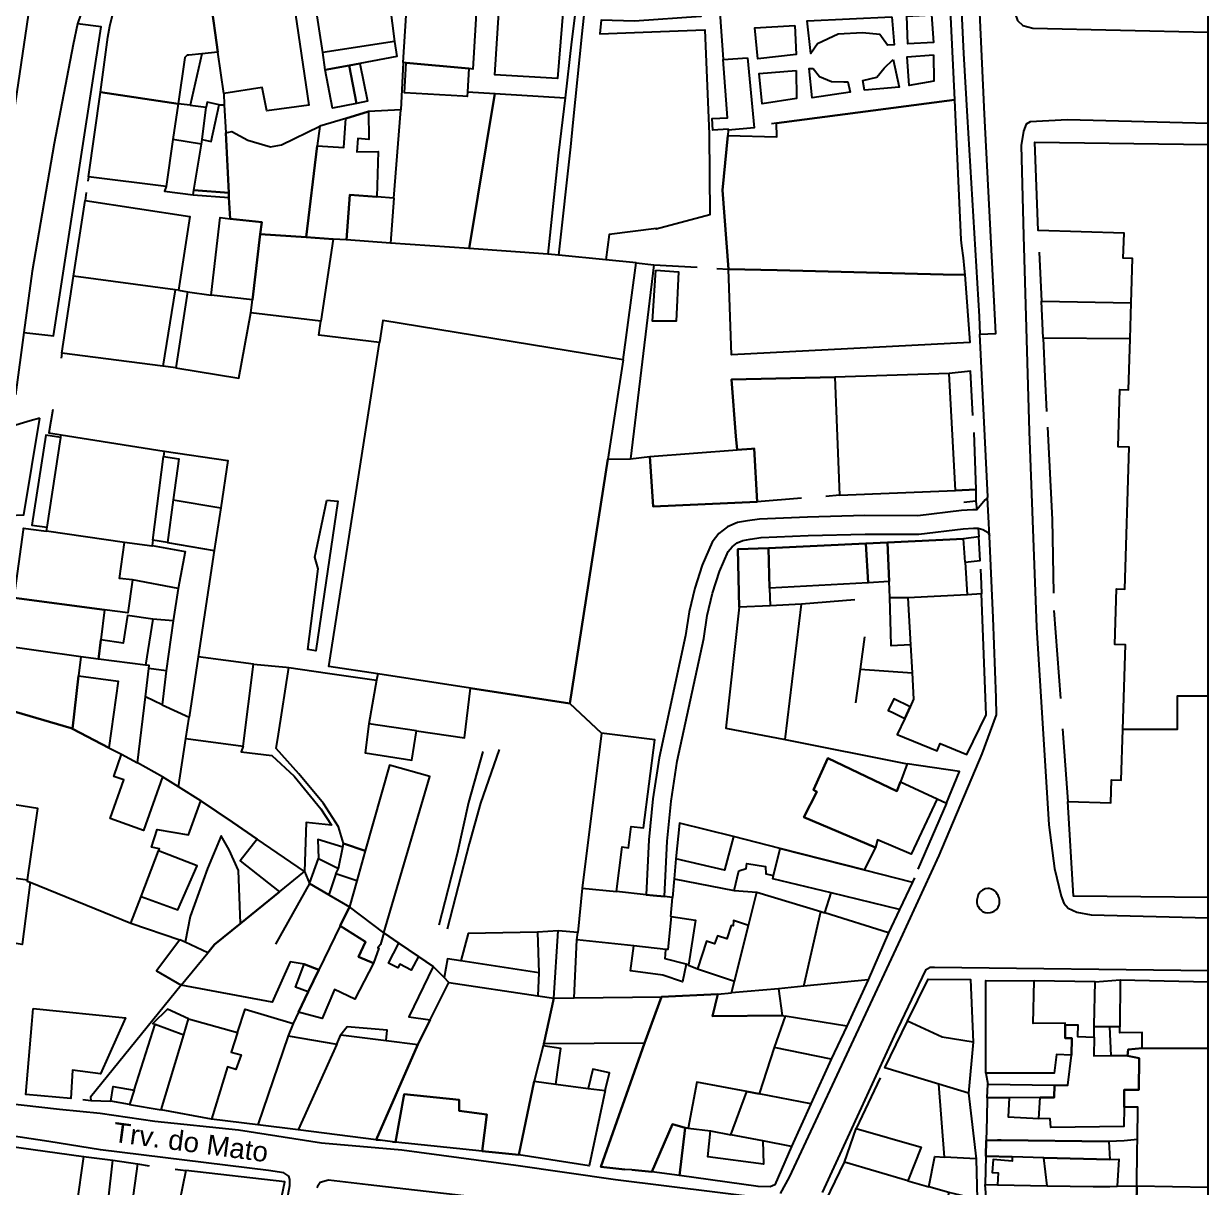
# Model space of a CAD drawing. Header units: millimetres. Extents: x 1778 to 2471, y 1406 to 1876.
# Drawn here: x 2320.9 to 2469.8, y 1526 to 1672.4 of the extents above; entities that cross this region are included whole.
import ezdxf
from ezdxf.enums import TextEntityAlignment as Align

# ---------------------------------------------------------------- set-up
doc = ezdxf.new("R2010")
doc.units = ezdxf.units.MM
doc.linetypes.add('SOLID_LINE', pattern=[0])
doc.layers.add('ARQ_LEGENDA', color=5, linetype='Continuous', lineweight=0)
doc.layers.add('LOC_CORTE', color=6, linetype='Continuous')
doc.layers.add('LOC_VISTA', color=8, linetype='Continuous')
doc.styles.add('Arial', font='arial.ttf', dxfattribs={"height": 0.2})

msp = doc.modelspace()

# ---------------------------------------------------------------- linework, layer by layer
at = {"layer": 'LOC_CORTE'}
for p, q in [((2367.527, 1670.122), (2358.507, 1668.752)), ((2343.277, 1668.582), (2341.827, 1662.112)), ((2340.317, 1662.302), (2339.657, 1657.782)), ((2341.827, 1662.112), (2340.317, 1662.302)), ((2341.827, 1662.112), (2343.837, 1661.852)), ((2343.317, 1657.802), (2343.837, 1661.852)), ((2343.247, 1657.222), (2339.657, 1657.782)), ((2343.247, 1657.222), (2343.317, 1657.802)), ((2367.427, 1650.422), (2365.277, 1650.582)), ((2359.817, 1645.282), (2358.267, 1634.932)), ((2339.937, 1638.882), (2327.167, 1640.622)), ((2339.937, 1638.882), (2338.377, 1629.302)), ((2340.337, 1638.832), (2339.937, 1638.882)), ((2459.997, 1632.732), (2460.137, 1637.262)), ((2337.137, 1607.402), (2338.457, 1617.942)), ((2333.567, 1607.132), (2323.767, 1608.542)), ((2337.137, 1607.402), (2337.047, 1606.742)), ((2439.247, 1604.632), (2439.047, 1607.592)), ((2340.327, 1601.342), (2334.587, 1602.402)), ((2340.327, 1601.342), (2339.667, 1597.262)), ((2432.057, 1600.152), (2432.387, 1594.242)), ((2331.037, 1598.652), (2330.597, 1594.872)), ((2414.727, 1599.162), (2410.857, 1598.962)), ((2337.107, 1597.452), (2336.217, 1591.702)), ((2339.667, 1597.262), (2337.107, 1597.452)), ((2339.667, 1597.262), (2338.817, 1590.972)), ((2328.077, 1592.742), (2315.927, 1594.462)), ((2336.197, 1587.702), (2336.617, 1591.272)), ((2338.817, 1590.972), (2336.617, 1591.272)), ((2338.817, 1590.972), (2338.317, 1586.712)), ((2335.187, 1579.382), (2336.197, 1587.702)), ((2338.317, 1586.712), (2336.197, 1587.702)), ((2338.317, 1586.712), (2341.677, 1585.152)), ((2341.267, 1582.442), (2341.677, 1585.152)), ((2370.277, 1583.432), (2364.287, 1584.322)), ((2340.347, 1576.392), (2341.267, 1582.442)), ((2333.167, 1580.492), (2335.187, 1579.382)), ((2338.347, 1577.642), (2335.187, 1579.382)), ((2340.347, 1576.392), (2338.347, 1577.642)), ((2363.827, 1568.342), (2362.757, 1564.552)), ((2360.147, 1565.432), (2360.487, 1566.122)), ((2360.147, 1565.432), (2359.257, 1562.812)), ((2362.757, 1564.552), (2360.147, 1565.432)), ((2362.757, 1564.552), (2361.837, 1561.302)), ((2359.257, 1562.812), (2361.837, 1561.302)), ((2391.117, 1563.652), (2390.547, 1558.082)), ((2391.117, 1563.652), (2395.427, 1563.202)), ((2421.637, 1560.542), (2422.417, 1563.042)), ((2431.027, 1560.972), (2422.417, 1563.042)), ((2366.157, 1558.012), (2361.837, 1561.302)), ((2418.967, 1551.312), (2421.117, 1560.702)), ((2421.117, 1560.702), (2421.637, 1560.542)), ((2429.637, 1558.002), (2421.637, 1560.542)), ((2431.027, 1560.972), (2429.637, 1558.002)), ((2388.107, 1558.252), (2385.477, 1558.092)), ((2385.477, 1558.092), (2385.657, 1552.982)), ((2387.557, 1549.812), (2388.107, 1558.252)), ((2390.547, 1558.082), (2388.107, 1558.252)), ((2390.447, 1557.142), (2390.547, 1558.082)), ((2397.617, 1556.372), (2390.447, 1557.142)), ((2429.637, 1558.002), (2427.057, 1552.112)), ((2401.617, 1555.942), (2397.617, 1556.372)), ((2385.657, 1552.982), (2375.857, 1554.502)), ((2374.347, 1551.782), (2373.747, 1552.392)), ((2385.657, 1552.982), (2385.537, 1550.112)), ((2427.057, 1552.112), (2418.967, 1551.312)), ((2427.057, 1552.112), (2424.407, 1546.292)), ((2374.347, 1551.782), (2385.537, 1550.112)), ((2415.807, 1550.992), (2409.887, 1550.472)), ((2418.967, 1551.312), (2415.807, 1550.992)), ((2415.807, 1550.992), (2416.247, 1547.612)), ((2458.777, 1552.082), (2458.727, 1546.192)), ((2385.537, 1550.112), (2387.557, 1549.812)), ((2334.757, 1538.252), (2337.417, 1546.542)), ((2337.417, 1546.542), (2341.017, 1545.172)), ((2416.617, 1547.552), (2415.237, 1543.602)), ((2416.247, 1547.612), (2416.617, 1547.552)), ((2424.407, 1546.292), (2416.617, 1547.552)), ((2424.407, 1546.292), (2422.437, 1542.132)), ((2458.727, 1546.192), (2457.447, 1546.182)), ((2354.147, 1545.082), (2350.327, 1533.852)), ((2354.147, 1545.082), (2360.247, 1544.012)), ((2360.247, 1544.012), (2355.407, 1533.222)), ((2415.237, 1543.602), (2413.357, 1537.752)), ((2422.437, 1542.132), (2415.237, 1543.602)), ((2440.257, 1544.282), (2439.687, 1537.862)), ((2422.437, 1542.132), (2419.847, 1536.522)), ((2436.667, 1529.812), (2435.947, 1538.982)), ((2439.687, 1537.862), (2435.947, 1538.982)), ((2334.757, 1538.252), (2334.177, 1536.432)), ((2419.847, 1536.522), (2413.357, 1537.752)), ((2439.687, 1537.862), (2440.647, 1529.582)), ((2448.687, 1537.302), (2444.817, 1537.272)), ((2419.847, 1536.522), (2417.447, 1531.152)), ((2350.327, 1533.852), (2344.487, 1534.582)), ((2355.407, 1533.222), (2350.327, 1533.852)), ((2407.237, 1533.112), (2409.817, 1532.612)), ((2413.807, 1531.842), (2409.817, 1532.612)), ((2417.447, 1531.152), (2413.807, 1531.842)), ((2440.647, 1529.582), (2436.667, 1529.812)), ((2432.077, 1526.842), (2424.077, 1529.182)), ((2432.077, 1526.842), (2434.707, 1526.082)), ((2437.227, 1525.342), (2434.707, 1526.082)), ((2460.837, 1526.212), (2469.839, 1526.024))]:
    msp.add_line(p, q, dxfattribs=at)
for points in [[(2381.127, 1681.662), (2389.257, 1680.882), (2387.997, 1665.482), (2380.127, 1665.942), (2381.127, 1681.662)], [(2358.507, 1668.752), (2357.497, 1675.252), (2359.037, 1675.412), (2358.587, 1677.852), (2366.397, 1679.072), (2367.527, 1670.122)], [(2376.857, 1666.712), (2368.997, 1667.462), (2368.587, 1667.502), (2369.367, 1679.332), (2378.077, 1678.632), (2377.367, 1666.662), (2376.857, 1666.712)], [(2340.317, 1662.302), (2330.527, 1663.752), (2331.477, 1670.672), (2331.737, 1672.062), (2332.277, 1674.272), (2333.367, 1675.872), (2334.267, 1676.492), (2335.577, 1676.922), (2337.437, 1677.422), (2343.987, 1678.502), (2344.397, 1675.162), (2345.297, 1668.802), (2343.277, 1668.582)], [(2345.297, 1668.802), (2344.397, 1675.162), (2348.827, 1675.882), (2348.747, 1676.642), (2354.467, 1677.512), (2356.737, 1662.132), (2351.457, 1661.392), (2350.857, 1664.322), (2346.037, 1663.602), (2345.297, 1668.802)], [(2367.527, 1670.122), (2367.807, 1668.242), (2363.137, 1667.362), (2361.817, 1667.122), (2358.807, 1666.562), (2358.507, 1668.752)], [(2343.277, 1668.582), (2341.647, 1668.402), (2341.437, 1668.402), (2341.167, 1668.122), (2340.317, 1662.302)], [(2362.747, 1662.322), (2359.707, 1661.732), (2358.807, 1666.562), (2361.817, 1667.122), (2362.747, 1662.322)], [(2376.857, 1666.712), (2376.697, 1663.792), (2376.667, 1663.212), (2376.117, 1663.242), (2368.787, 1663.652), (2368.997, 1667.462), (2376.857, 1666.712)], [(2411.887, 1668.092), (2412.717, 1659.262), (2409.467, 1658.962), (2409.457, 1659.102), (2407.527, 1658.972), (2407.467, 1660.462), (2409.367, 1660.532), (2408.857, 1667.862), (2411.887, 1668.092)], [(2338.797, 1651.872), (2329.047, 1653.112), (2330.527, 1663.752), (2340.317, 1662.302), (2339.657, 1657.782), (2338.797, 1651.872)], [(2343.317, 1657.802), (2344.467, 1657.552), (2345.467, 1662.162), (2343.967, 1662.482), (2343.837, 1661.852)], [(2367.427, 1650.422), (2368.317, 1661.542), (2364.237, 1661.312), (2364.267, 1657.782), (2362.887, 1657.912), (2362.757, 1656.252), (2365.457, 1656.272), (2365.277, 1650.582)], [(2339.657, 1657.782), (2338.797, 1651.872), (2338.597, 1651.322), (2342.187, 1650.862), (2342.287, 1651.442), (2343.247, 1657.222)], [(2460.137, 1637.262), (2460.307, 1642.832), (2459.147, 1642.862), (2459.247, 1646.032), (2448.447, 1646.372), (2448.047, 1657.452), (2469.839, 1657.184)], [(2367.427, 1650.422), (2367.007, 1644.782), (2361.477, 1645.162), (2361.907, 1650.832), (2365.277, 1650.582)], [(2327.167, 1640.622), (2328.597, 1650.122), (2341.787, 1648.102), (2340.337, 1638.832)], [(2349.657, 1637.652), (2344.467, 1638.242), (2345.587, 1647.982), (2346.837, 1647.842), (2350.827, 1647.422), (2350.627, 1645.902), (2349.657, 1637.652)], [(2358.267, 1634.932), (2349.457, 1636.012), (2349.657, 1637.652), (2350.627, 1645.902), (2356.387, 1645.512), (2359.817, 1645.282)], [(2396.267, 1630.072), (2397.897, 1642.282), (2394.077, 1642.662), (2388.177, 1643.262), (2386.807, 1643.392), (2376.897, 1644.092), (2367.007, 1644.782), (2361.477, 1645.162), (2359.817, 1645.282)], [(2439.217, 1640.782), (2439.837, 1632.262), (2409.867, 1630.732), (2409.507, 1641.502), (2415.627, 1641.352), (2436.517, 1640.822), (2439.217, 1640.782)], [(2338.377, 1629.302), (2325.697, 1630.912), (2327.167, 1640.622)], [(2400.387, 1641.362), (2403.227, 1641.172), (2402.927, 1634.962), (2399.957, 1634.932), (2400.387, 1641.362)], [(2340.337, 1638.832), (2341.487, 1638.652), (2340.027, 1629.062), (2338.377, 1629.302)], [(2459.997, 1632.732), (2449.067, 1632.822), (2448.857, 1637.472), (2460.137, 1637.262)], [(2365.617, 1632.262), (2357.997, 1633.182), (2358.267, 1634.932)], [(2396.267, 1630.072), (2366.047, 1635.032), (2365.617, 1632.262)], [(2459.097, 1583.602), (2459.427, 1594.242), (2458.067, 1594.282), (2458.277, 1601.282), (2459.337, 1601.252), (2459.887, 1619.102), (2458.497, 1619.152), (2458.727, 1626.362), (2459.787, 1626.332), (2459.997, 1632.732)], [(2396.267, 1630.072), (2394.327, 1617.592), (2389.547, 1586.852), (2377.047, 1588.792), (2365.397, 1590.592), (2359.257, 1591.532), (2365.617, 1632.262)], [(2422.877, 1627.922), (2423.467, 1613.082), (2438.057, 1613.652), (2437.257, 1628.372), (2422.877, 1627.922)], [(2323.767, 1608.542), (2323.837, 1609.032), (2325.557, 1620.332), (2325.607, 1620.642), (2338.537, 1618.602), (2338.457, 1617.942)], [(2338.457, 1617.942), (2340.407, 1617.642), (2339.697, 1612.472), (2338.967, 1607.132), (2337.137, 1607.402)], [(2399.597, 1617.942), (2410.617, 1618.782), (2412.417, 1618.912), (2412.717, 1618.942), (2413.107, 1612.242), (2400.057, 1611.662), (2399.597, 1617.942)], [(2331.037, 1598.652), (2319.677, 1600.152), (2320.857, 1608.722), (2320.857, 1608.902), (2321.767, 1608.782), (2323.767, 1608.542)], [(2439.247, 1604.632), (2439.507, 1600.552), (2432.057, 1600.152), (2429.777, 1600.202), (2429.707, 1602.222), (2429.517, 1607.112), (2439.047, 1607.592)], [(2439.247, 1604.632), (2441.137, 1604.862), (2440.977, 1607.822), (2439.047, 1607.592)], [(2334.587, 1602.402), (2332.927, 1602.602), (2333.567, 1607.132)], [(2337.047, 1606.742), (2337.037, 1606.642), (2333.567, 1607.132)], [(2337.047, 1606.742), (2341.177, 1605.972), (2340.327, 1601.342)], [(2410.857, 1598.962), (2410.667, 1606.282), (2414.537, 1606.382), (2414.667, 1601.382), (2414.727, 1599.162)], [(2429.707, 1602.222), (2427.077, 1602.052), (2426.757, 1606.972), (2429.517, 1607.112), (2429.707, 1602.222)], [(2334.587, 1602.402), (2333.997, 1598.262), (2331.037, 1598.652)], [(2315.927, 1594.462), (2316.567, 1600.612), (2319.677, 1600.152), (2331.037, 1598.652), (2330.597, 1594.872), (2330.307, 1592.432), (2328.077, 1592.742)], [(2432.387, 1594.242), (2429.967, 1594.132), (2429.917, 1595.782), (2429.777, 1600.202), (2432.057, 1600.152)], [(2432.387, 1594.242), (2432.587, 1590.732), (2432.777, 1587.392), (2432.337, 1586.432), (2431.667, 1584.982), (2430.737, 1582.952), (2435.727, 1580.922), (2436.137, 1581.822), (2439.457, 1580.462), (2441.907, 1585.452), (2441.317, 1600.652), (2439.507, 1600.552), (2432.057, 1600.152)], [(2410.857, 1598.962), (2409.177, 1583.752), (2416.647, 1582.352), (2418.667, 1599.362), (2414.727, 1599.162)], [(2337.107, 1597.452), (2333.947, 1597.942), (2333.397, 1594.432), (2330.597, 1594.872)], [(2336.217, 1591.702), (2330.307, 1592.432), (2330.597, 1594.872)], [(2328.077, 1592.742), (2327.797, 1590.362), (2327.017, 1583.682), (2326.857, 1583.762), (2318.967, 1586.052)], [(2341.267, 1582.442), (2348.487, 1581.512), (2349.797, 1591.832), (2342.827, 1592.742), (2341.677, 1585.152)], [(2336.617, 1591.272), (2336.667, 1591.642), (2336.217, 1591.702)], [(2370.277, 1583.432), (2376.317, 1582.542), (2377.047, 1588.792), (2365.397, 1590.592), (2365.247, 1589.792), (2364.287, 1584.322)], [(2469.839, 1587.772), (2465.937, 1587.772), (2465.937, 1583.602), (2459.097, 1583.602)], [(2321.357, 1564.672), (2322.647, 1573.652), (2317.927, 1574.432), (2317.467, 1574.512), (2318.967, 1586.052), (2326.857, 1583.762), (2327.017, 1583.682), (2331.607, 1581.302), (2333.167, 1580.492)], [(2364.287, 1584.322), (2363.827, 1580.642), (2369.707, 1579.732), (2370.277, 1583.432)], [(2469.839, 1562.471), (2452.897, 1562.612), (2452.187, 1574.522), (2457.577, 1574.352), (2457.667, 1577.272), (2458.897, 1577.232), (2459.097, 1583.602)], [(2395.427, 1563.202), (2396.147, 1568.822), (2396.927, 1568.722), (2397.267, 1571.402), (2398.827, 1571.212), (2400.227, 1582.312), (2393.527, 1583.152), (2391.117, 1563.652)], [(2338.347, 1577.642), (2335.967, 1570.902), (2331.747, 1572.392), (2333.467, 1577.252), (2332.217, 1577.692), (2333.167, 1580.492)], [(2366.157, 1558.012), (2371.937, 1577.682), (2366.887, 1579.122), (2363.827, 1568.342)], [(2435.757, 1574.882), (2432.497, 1567.932), (2428.257, 1569.732), (2427.987, 1568.762), (2418.997, 1572.562), (2420.617, 1575.762), (2420.187, 1576.002), (2421.987, 1579.992), (2430.657, 1575.842), (2431.147, 1577.032), (2435.757, 1574.882)], [(2431.147, 1577.032), (2435.757, 1574.882), (2436.907, 1574.332), (2438.547, 1578.302), (2431.977, 1579.282), (2431.147, 1577.032)], [(2321.717, 1564.372), (2334.357, 1559.232), (2335.657, 1562.602), (2337.857, 1568.352), (2337.947, 1568.582), (2336.977, 1568.782), (2337.657, 1571.002), (2341.597, 1570.342), (2343.157, 1574.632), (2340.347, 1576.392)], [(2410.137, 1570.152), (2403.357, 1571.822), (2402.907, 1567.332)], [(2402.907, 1567.332), (2402.687, 1564.832), (2410.207, 1563.352), (2410.817, 1565.802), (2411.747, 1566.102), (2411.797, 1566.742), (2414.177, 1566.352), (2414.187, 1565.422), (2415.177, 1565.222), (2416.007, 1568.642), (2410.137, 1570.152)], [(2410.137, 1570.152), (2408.997, 1565.922), (2402.907, 1567.332)], [(2353.037, 1563.182), (2356.207, 1565.752), (2350.257, 1569.792), (2348.107, 1567.072), (2353.037, 1563.182)], [(2360.487, 1566.122), (2360.997, 1568.802), (2361.087, 1569.242), (2363.827, 1568.342)], [(2422.417, 1563.042), (2415.077, 1564.792), (2415.177, 1565.222), (2416.007, 1568.642), (2426.547, 1565.942), (2432.627, 1564.382), (2431.027, 1560.972)], [(2359.257, 1562.812), (2356.837, 1564.232), (2357.937, 1567.382), (2360.487, 1566.122)], [(2321.717, 1564.372), (2320.697, 1556.572), (2318.897, 1556.842), (2319.217, 1559.402), (2318.287, 1559.512), (2319.257, 1564.982), (2321.357, 1564.672)], [(2321.357, 1564.672), (2321.337, 1564.522), (2321.717, 1564.372)], [(2402.317, 1560.062), (2402.267, 1560.072), (2402.477, 1562.462), (2401.447, 1562.572), (2400.047, 1562.722), (2399.137, 1562.812), (2395.427, 1563.202)], [(2409.887, 1550.472), (2410.257, 1551.942), (2412.027, 1558.932), (2413.087, 1563.122), (2421.117, 1560.702)], [(2366.157, 1558.012), (2365.737, 1556.562), (2365.427, 1556.132), (2365.527, 1556.072), (2364.857, 1554.202), (2362.987, 1555.022), (2363.867, 1556.892), (2360.667, 1558.892), (2361.837, 1561.302)], [(2402.317, 1560.062), (2401.877, 1555.912), (2401.617, 1555.942)], [(2402.317, 1560.062), (2405.377, 1559.602), (2404.487, 1553.942), (2404.177, 1554.062)], [(2410.257, 1551.942), (2412.027, 1558.932), (2410.147, 1559.552), (2410.077, 1558.882), (2409.857, 1558.922), (2409.307, 1557.252), (2408.117, 1557.652), (2407.767, 1556.632), (2406.747, 1556.972), (2405.597, 1553.502), (2410.257, 1551.942)], [(2385.477, 1558.092), (2376.787, 1557.952), (2375.857, 1554.502)], [(2340.707, 1551.432), (2344.027, 1555.502), (2341.187, 1556.832), (2340.537, 1557.132), (2340.517, 1557.142), (2337.577, 1553.252), (2340.707, 1551.432)], [(2370.517, 1555.052), (2369.627, 1553.342), (2368.197, 1554.092), (2367.937, 1553.602), (2366.757, 1554.222), (2367.367, 1555.402), (2368.057, 1556.722), (2370.517, 1555.052)], [(2387.557, 1549.812), (2390.087, 1549.842), (2390.447, 1557.142)], [(2404.177, 1554.062), (2403.707, 1551.852), (2401.257, 1552.712), (2397.207, 1553.252), (2397.617, 1556.372)], [(2404.177, 1554.062), (2401.547, 1554.732), (2401.617, 1555.942)], [(2356.667, 1550.582), (2355.077, 1551.172), (2356.157, 1554.072), (2358.017, 1553.382), (2356.667, 1550.582)], [(2373.747, 1552.392), (2372.387, 1553.782), (2369.327, 1547.472), (2371.997, 1547.062), (2374.347, 1551.782)], [(2375.857, 1554.502), (2374.177, 1554.762), (2373.747, 1552.392)], [(2432.027, 1546.912), (2434.607, 1552.182), (2439.927, 1552.152), (2440.257, 1544.282)], [(2457.447, 1546.182), (2455.497, 1546.202), (2455.497, 1546.392), (2455.607, 1551.852), (2458.757, 1552.092), (2458.777, 1552.092), (2458.777, 1552.082)], [(2451.847, 1546.462), (2451.857, 1544.782), (2452.687, 1544.792), (2452.637, 1542.652), (2450.767, 1542.702), (2450.437, 1540.352), (2441.877, 1540.362), (2441.857, 1552.032), (2447.937, 1552.002)], [(2451.847, 1546.462), (2451.847, 1546.652), (2447.837, 1546.622), (2447.937, 1552.002)], [(2451.847, 1546.462), (2453.437, 1546.432), (2453.377, 1545.002), (2455.507, 1544.912), (2455.497, 1546.052), (2455.497, 1546.202), (2455.497, 1546.392), (2455.607, 1551.852), (2447.937, 1552.002)], [(2469.839, 1551.834), (2458.777, 1552.082)], [(2398.927, 1544.162), (2386.287, 1544.062), (2387.557, 1549.812), (2390.087, 1549.842), (2401.097, 1549.982), (2398.927, 1544.162)], [(2416.247, 1547.612), (2407.477, 1547.552), (2408.147, 1550.302), (2409.887, 1550.472)], [(2322.067, 1548.502), (2333.677, 1547.342), (2330.557, 1540.282), (2327.027, 1540.732), (2326.827, 1537.172), (2321.167, 1537.682), (2321.907, 1546.472), (2322.067, 1548.502)], [(2341.017, 1545.172), (2341.627, 1547.202), (2338.987, 1548.422), (2337.137, 1546.612), (2337.417, 1546.542)], [(2347.777, 1545.482), (2348.737, 1548.422), (2354.757, 1546.602), (2354.147, 1545.082)], [(2344.487, 1534.582), (2338.187, 1535.772), (2341.017, 1545.172), (2341.627, 1547.202), (2347.777, 1545.482)], [(2435.947, 1538.982), (2429.167, 1541.022), (2432.027, 1546.912)], [(2440.257, 1544.282), (2436.387, 1544.882), (2432.027, 1546.912)], [(2461.537, 1543.522), (2459.747, 1543.362), (2459.677, 1542.542), (2457.607, 1542.592), (2457.447, 1546.182)], [(2461.537, 1543.522), (2461.527, 1545.482), (2458.727, 1545.462), (2458.727, 1546.192)], [(2334.177, 1536.432), (2338.187, 1535.772), (2341.017, 1545.172)], [(2347.777, 1545.482), (2346.977, 1543.022), (2348.227, 1542.692), (2347.547, 1540.822), (2346.507, 1541.152), (2344.487, 1534.582)], [(2360.247, 1544.012), (2360.777, 1545.202), (2366.467, 1544.472), (2370.457, 1543.962), (2365.197, 1532.002), (2355.407, 1533.222)], [(2385.077, 1539.362), (2387.777, 1539.002), (2388.437, 1543.462), (2386.217, 1543.792), (2385.077, 1539.362)], [(2460.837, 1526.212), (2460.897, 1530.772), (2460.917, 1532.032), (2460.967, 1536.092), (2459.247, 1536.112), (2459.277, 1538.282), (2461.097, 1538.262), (2461.147, 1542.242), (2459.677, 1542.542), (2459.747, 1543.362), (2461.537, 1543.522), (2469.839, 1543.498)], [(2461.537, 1543.522), (2469.839, 1543.498)], [(2391.877, 1538.462), (2393.997, 1538.182), (2394.537, 1540.392), (2392.467, 1540.892), (2391.877, 1538.462)], [(2334.177, 1536.432), (2331.827, 1536.832), (2332.137, 1538.692), (2334.757, 1538.252)], [(2393.997, 1538.182), (2391.997, 1528.702), (2383.147, 1530.082), (2385.077, 1539.362), (2387.777, 1539.002), (2391.877, 1538.462), (2393.997, 1538.182)], [(2409.817, 1532.612), (2411.827, 1538.052), (2405.527, 1539.242), (2404.427, 1533.452), (2407.237, 1533.112), (2409.817, 1532.612)], [(2444.817, 1537.272), (2442.037, 1537.252), (2442.097, 1538.982), (2450.517, 1538.842), (2450.467, 1537.322), (2448.687, 1537.302)], [(2378.537, 1530.562), (2367.657, 1531.702), (2368.717, 1537.712), (2375.637, 1537.012), (2375.647, 1535.622), (2379.107, 1535.172), (2378.537, 1530.562)], [(2409.817, 1532.612), (2411.827, 1538.052), (2413.357, 1537.752)], [(2444.817, 1537.272), (2444.687, 1534.882), (2448.547, 1534.682), (2448.687, 1537.302)], [(2403.337, 1527.492), (2399.877, 1527.942), (2402.457, 1533.972), (2404.057, 1533.502), (2403.337, 1527.492)], [(2417.447, 1531.152), (2415.327, 1526.322), (2414.727, 1526.062), (2413.247, 1526.122), (2403.337, 1527.492), (2404.057, 1533.502), (2404.427, 1533.452), (2407.237, 1533.112)], [(2413.807, 1531.842), (2413.897, 1528.942), (2406.917, 1529.862), (2407.237, 1533.112)], [(2424.077, 1529.182), (2425.567, 1533.402), (2433.727, 1531.052), (2432.077, 1526.842)], [(2310.577, 1532.382), (2328.417, 1529.892), (2327.537, 1523.692), (2327.037, 1520.142), (2323.857, 1520.532), (2323.407, 1517.772), (2322.237, 1517.902), (2320.047, 1501.722), (2317.847, 1485.402), (2303.817, 1487.372), (2310.577, 1532.382)], [(2458.397, 1526.162), (2460.837, 1526.212), (2460.897, 1530.772), (2460.917, 1532.032), (2459.277, 1531.872), (2457.347, 1531.782), (2457.447, 1529.512), (2458.607, 1529.562), (2458.397, 1526.162)], [(2434.707, 1526.082), (2435.467, 1529.892), (2436.667, 1529.812)], [(2443.327, 1526.322), (2449.567, 1526.212), (2449.177, 1529.732), (2445.197, 1529.842), (2445.157, 1529.282), (2442.767, 1529.502), (2442.657, 1527.892), (2443.437, 1527.832), (2443.327, 1526.322)], [(2332.077, 1529.432), (2335.197, 1528.972), (2334.477, 1523.792), (2331.497, 1524.182), (2332.077, 1529.432)], [(2437.227, 1525.342), (2436.387, 1521.982), (2431.027, 1523.502), (2430.557, 1521.912), (2421.767, 1524.332), (2424.077, 1529.182)], [(2440.647, 1529.582), (2440.757, 1524.542), (2437.227, 1525.342)], [(2341.917, 1509.652), (2349.787, 1507.812), (2353.717, 1526.692), (2341.277, 1528.122), (2340.077, 1522.172), (2339.457, 1522.442), (2338.467, 1516.572), (2338.877, 1516.502), (2338.757, 1515.852), (2337.757, 1510.622), (2341.917, 1509.652)], [(2461.227, 1511.082), (2460.637, 1511.092), (2460.747, 1519.572), (2460.837, 1526.212)]]:
    msp.add_lwpolyline(points, dxfattribs=at)
at = {"layer": 'LOC_VISTA'}
for p, q in [((2436.967, 1683.432), (2437.907, 1662.772)), ((2368.587, 1667.502), (2368.317, 1661.542)), ((2329.047, 1653.112), (2328.967, 1652.542)), ((2328.757, 1651.152), (2328.597, 1650.122)), ((2342.187, 1650.862), (2346.697, 1650.522)), ((2342.287, 1651.442), (2346.667, 1651.072)), ((2346.667, 1651.072), (2346.697, 1650.522)), ((2346.697, 1650.522), (2346.837, 1647.842)), ((2448.577, 1643.622), (2448.857, 1637.472)), ((2397.897, 1642.282), (2400.107, 1642.052)), ((2400.107, 1642.052), (2405.557, 1641.732)), ((2408.047, 1641.592), (2409.507, 1641.502)), ((2439.137, 1641.582), (2439.217, 1640.782)), ((2341.487, 1638.652), (2344.467, 1638.242)), ((2325.697, 1630.912), (2325.607, 1630.302)), ((2440.347, 1620.942), (2440.587, 1613.762)), ((2440.587, 1613.762), (2438.057, 1613.652)), ((2339.697, 1612.472), (2345.667, 1611.482)), ((2418.707, 1612.672), (2413.107, 1612.242)), ((2423.467, 1613.082), (2421.747, 1612.912)), ((2345.667, 1611.482), (2344.847, 1606.102)), ((2440.897, 1608.912), (2440.977, 1607.822)), ((2338.967, 1607.132), (2344.847, 1606.102)), ((2344.847, 1606.102), (2342.827, 1592.742)), ((2426.757, 1606.972), (2414.537, 1606.382)), ((2425.377, 1599.902), (2418.667, 1599.362)), ((2450.427, 1598.562), (2451.237, 1587.492)), ((2426.607, 1595.242), (2426.057, 1591.182)), ((2426.057, 1591.182), (2425.467, 1586.952)), ((2426.057, 1591.182), (2432.587, 1590.732)), ((2389.547, 1586.852), (2393.527, 1583.152)), ((2451.517, 1583.682), (2452.187, 1574.522)), ((2416.647, 1582.352), (2431.977, 1579.282)), ((2436.907, 1574.332), (2433.327, 1566.012)), ((2432.877, 1564.952), (2432.627, 1564.382)), ((2410.207, 1563.352), (2413.087, 1563.122)), ((2334.357, 1559.232), (2340.517, 1557.142)), ((2360.667, 1558.892), (2358.017, 1553.382)), ((2366.157, 1558.012), (2368.057, 1556.722)), ((2370.517, 1555.052), (2372.387, 1553.782)), ((2404.487, 1553.942), (2405.597, 1553.502)), ((2408.147, 1550.302), (2401.097, 1549.982)), ((2371.997, 1547.062), (2370.457, 1543.962)), ((2441.877, 1540.362), (2442.097, 1538.982)), ((2428.577, 1539.772), (2425.567, 1533.402)), ((2328.327, 1537.042), (2329.337, 1536.952)), ((2329.337, 1536.952), (2331.827, 1536.832)), ((2365.197, 1532.002), (2365.707, 1531.942)), ((2367.257, 1531.752), (2367.657, 1531.702)), ((2441.917, 1531.902), (2441.867, 1529.922)), ((2328.417, 1529.892), (2332.077, 1529.432)), ((2378.537, 1530.562), (2383.147, 1530.082)), ((2441.867, 1529.922), (2441.777, 1526.352)), ((2441.867, 1529.922), (2445.197, 1529.842)), ((2335.197, 1528.972), (2336.647, 1528.712)), ((2339.937, 1528.292), (2341.277, 1528.122)), ((2449.177, 1529.732), (2457.447, 1529.512)), ((2397.367, 1528.192), (2399.877, 1527.942)), ((2441.777, 1526.352), (2443.327, 1526.322))]:
    msp.add_line(p, q, dxfattribs=at)
msp.add_lwpolyline([(2109.839, 1405.536), (2469.839, 1405.536), (2469.839, 1875.536), (2109.839, 1875.536)], close=True, dxfattribs=at)
for points in [[(2440.497, 1685.072), (2438.267, 1684.982), (2438.307, 1684.452), (2439.067, 1668.632), (2439.527, 1660.692), (2441.007, 1635.522), (2441.117, 1633.312), (2443.107, 1633.402), (2441.677, 1660.992), (2440.657, 1683.792), (2440.497, 1685.072)], [(2448.207, 1686.052), (2446.087, 1685.402), (2445.147, 1684.222), (2444.837, 1682.632), (2445.537, 1673.612), (2445.867, 1672.762), (2446.507, 1672.132), (2447.787, 1671.822), (2469.839, 1671.305)], [(2416.037, 1525.252), (2417.187, 1527.272), (2426.797, 1547.842), (2431.157, 1557.272), (2435.997, 1567.762), (2441.417, 1580.542), (2443.187, 1585.442), (2443.177, 1587.562), (2442.777, 1597.642), (2442.327, 1607.902), (2442.197, 1610.342), (2442.067, 1612.722), (2442.097, 1612.872), (2441.117, 1633.312), (2443.107, 1633.402), (2441.677, 1660.992), (2440.657, 1683.792)], [(2391.007, 1680.092), (2389.777, 1670.072), (2388.957, 1663.022), (2388.147, 1656.112), (2386.807, 1643.392)], [(2394.077, 1642.662), (2388.177, 1643.262), (2389.667, 1656.882), (2389.977, 1659.922), (2391.127, 1671.082), (2391.657, 1676.232), (2397.527, 1676.342), (2398.087, 1675.592), (2401.407, 1675.822), (2402.287, 1677.002), (2405.777, 1677.222), (2406.027, 1673.262), (2397.677, 1672.702), (2393.497, 1672.812), (2393.317, 1671.082), (2400.947, 1671.392), (2406.547, 1671.612), (2407.067, 1658.452), (2407.147, 1648.332), (2400.427, 1646.512), (2400.437, 1646.602), (2394.497, 1645.852), (2394.077, 1642.662)], [(2411.677, 1678.202), (2408.157, 1677.822), (2408.187, 1677.372), (2408.857, 1667.862)], [(2318.987, 1656.402), (2321.667, 1674.582)], [(2328.517, 1674.902), (2327.667, 1672.342), (2327.107, 1669.732), (2324.707, 1657.312), (2321.957, 1641.222), (2320.917, 1633.542), (2319.837, 1625.702)], [(2430.027, 1673.232), (2430.337, 1669.692), (2429.487, 1669.682), (2428.557, 1671.022), (2426.357, 1671.222), (2423.317, 1671.052), (2420.707, 1669.832), (2419.867, 1668.622), (2419.417, 1672.722), (2430.027, 1673.232)], [(2435.047, 1673.482), (2435.287, 1670.012), (2432.037, 1669.842), (2431.937, 1673.312), (2435.047, 1673.482)], [(2327.667, 1672.342), (2327.107, 1669.732), (2324.707, 1657.312), (2321.957, 1641.222), (2320.917, 1633.542), (2323.917, 1633.172), (2324.617, 1633.092), (2330.647, 1671.962), (2327.667, 1672.342)], [(2417.837, 1672.142), (2418.007, 1668.472), (2413.197, 1667.942), (2412.827, 1671.832), (2417.837, 1672.142)], [(2435.297, 1668.452), (2435.327, 1665.132), (2432.217, 1664.612), (2431.977, 1668.212), (2435.297, 1668.452)], [(2362.747, 1662.322), (2361.817, 1667.122), (2363.137, 1667.362), (2364.127, 1662.602), (2362.747, 1662.322)], [(2430.207, 1667.852), (2430.947, 1664.392), (2426.627, 1664.002), (2426.407, 1665.202), (2428.177, 1665.642), (2429.087, 1666.782), (2430.207, 1667.852)], [(2418.037, 1666.482), (2418.067, 1662.942), (2413.727, 1662.302), (2413.367, 1666.092), (2418.037, 1666.482)], [(2420.167, 1666.712), (2420.947, 1665.732), (2422.447, 1665.102), (2423.997, 1665.042), (2424.497, 1665.042), (2424.787, 1663.772), (2420.047, 1663.032), (2419.667, 1666.712), (2420.167, 1666.712)], [(2346.037, 1663.602), (2346.107, 1662.172), (2346.287, 1658.632), (2346.667, 1651.072)], [(2376.697, 1663.792), (2380.127, 1663.592), (2376.897, 1644.092)], [(2386.807, 1643.392), (2376.897, 1644.092), (2380.127, 1663.592), (2388.957, 1663.022), (2388.147, 1656.112), (2386.807, 1643.392)], [(2439.217, 1640.782), (2436.517, 1640.822), (2415.627, 1641.352), (2409.507, 1641.502), (2408.767, 1651.432), (2409.407, 1658.302), (2415.577, 1658.122), (2415.557, 1659.842), (2437.907, 1662.772), (2438.717, 1645.162), (2438.817, 1644.412), (2438.997, 1642.902), (2439.137, 1641.582), (2439.217, 1640.782)], [(2437.907, 1662.772), (2415.557, 1659.842), (2414.917, 1659.762)], [(2437.907, 1662.772), (2438.717, 1645.162), (2438.817, 1644.412)], [(2346.667, 1651.072), (2342.287, 1651.442), (2343.247, 1657.222), (2343.317, 1657.802), (2344.467, 1657.552), (2345.467, 1662.162), (2346.107, 1662.172), (2346.287, 1658.632), (2346.667, 1651.072)], [(2361.477, 1645.162), (2359.817, 1645.282), (2356.387, 1645.512), (2357.807, 1657.002), (2361.147, 1656.792), (2361.407, 1660.462), (2364.237, 1661.312), (2364.267, 1657.782), (2362.887, 1657.912), (2362.757, 1656.252), (2365.457, 1656.272), (2365.277, 1650.582), (2361.907, 1650.832), (2361.477, 1645.162)], [(2364.237, 1661.312), (2361.407, 1660.462), (2358.107, 1659.462), (2357.807, 1657.002), (2356.387, 1645.512)], [(2356.387, 1645.512), (2350.627, 1645.902), (2350.827, 1647.422), (2346.837, 1647.842), (2346.697, 1650.522), (2346.667, 1651.072), (2346.287, 1658.632), (2347.077, 1658.792), (2349.087, 1657.702), (2351.927, 1656.892), (2353.307, 1657.112), (2358.107, 1659.462), (2357.807, 1657.002), (2356.387, 1645.512)], [(2452.117, 1660.282), (2447.447, 1660.032), (2446.917, 1659.712), (2446.607, 1658.862), (2446.297, 1657.052), (2446.597, 1645.702), (2447.317, 1621.072), (2448.237, 1596.452), (2449.807, 1571.622), (2450.487, 1566.112), (2451.357, 1562.612), (2451.687, 1561.762), (2452.217, 1561.132), (2453.287, 1560.612), (2455.097, 1560.302), (2469.839, 1559.889)], [(2469.839, 1659.816), (2452.117, 1660.282)], [(2409.467, 1658.962), (2409.407, 1658.302), (2408.767, 1651.432), (2409.507, 1641.502)], [(2400.107, 1642.052), (2397.187, 1617.652), (2399.597, 1617.942)], [(2340.027, 1629.062), (2347.947, 1627.782), (2349.457, 1636.012)], [(2449.067, 1632.822), (2449.277, 1627.952), (2449.507, 1623.582)], [(2440.237, 1623.082), (2439.957, 1628.662), (2437.257, 1628.372)], [(2399.137, 1562.812), (2395.427, 1563.202), (2396.147, 1568.822), (2396.927, 1568.722), (2397.267, 1571.402), (2398.827, 1571.212), (2400.227, 1582.312), (2393.527, 1583.152), (2389.547, 1586.852), (2394.327, 1617.592), (2397.187, 1617.652), (2399.597, 1617.942), (2400.057, 1611.662), (2413.107, 1612.242), (2412.717, 1618.942), (2412.417, 1618.912), (2410.617, 1618.782), (2410.427, 1620.502), (2409.887, 1627.622), (2422.877, 1627.922), (2423.467, 1613.082), (2438.057, 1613.652), (2440.587, 1613.762), (2440.627, 1612.302), (2440.717, 1611.242), (2440.227, 1611.222), (2438.797, 1611.142), (2433.307, 1610.482), (2426.647, 1610.502), (2419.447, 1610.312), (2413.387, 1610.062), (2411.887, 1609.832), (2410.637, 1609.622), (2409.387, 1609.072), (2408.307, 1608.242), (2407.457, 1607.162), (2406.217, 1604.272), (2405.257, 1601.362), (2404.557, 1598.392), (2404.117, 1595.432), (2400.777, 1580.012), (2400.007, 1574.882), (2399.487, 1569.712), (2399.137, 1562.812)], [(2422.877, 1627.922), (2409.887, 1627.622), (2410.427, 1620.502), (2410.617, 1618.782)], [(2324.537, 1623.862), (2324.047, 1620.902), (2325.607, 1620.642)], [(2322.907, 1622.762), (2321.707, 1622.402), (2319.077, 1621.632), (2317.897, 1615.392), (2317.137, 1610.432), (2319.037, 1610.512), (2320.917, 1610.582), (2322.907, 1622.762)], [(2323.837, 1609.032), (2325.557, 1620.332), (2323.677, 1620.632), (2321.897, 1609.282), (2323.837, 1609.032)], [(2449.607, 1621.602), (2450.187, 1610.012), (2450.387, 1600.722)], [(2338.537, 1618.602), (2346.567, 1617.412), (2345.667, 1611.482)], [(2440.587, 1613.762), (2440.627, 1612.302), (2439.117, 1612.152)], [(2358.997, 1612.432), (2360.407, 1612.292), (2357.617, 1593.482), (2356.627, 1593.662), (2357.917, 1603.822), (2357.487, 1605.262), (2358.997, 1612.432)], [(2442.067, 1612.722), (2441.797, 1612.482), (2440.717, 1611.242), (2440.227, 1611.222), (2438.797, 1611.142), (2433.307, 1610.482), (2426.647, 1610.502), (2419.447, 1610.312), (2413.387, 1610.062), (2411.887, 1609.832), (2410.637, 1609.622), (2409.387, 1609.072), (2408.307, 1608.242), (2407.457, 1607.162), (2406.217, 1604.272), (2405.257, 1601.362), (2404.557, 1598.392), (2404.117, 1595.432), (2400.777, 1580.012), (2400.007, 1574.882), (2399.487, 1569.712), (2399.137, 1562.812), (2400.047, 1562.722), (2401.447, 1562.572), (2401.807, 1569.542), (2402.317, 1574.592), (2403.067, 1579.592), (2406.407, 1595.022), (2406.837, 1597.952), (2407.497, 1600.732), (2408.397, 1603.452), (2409.467, 1605.962), (2409.957, 1606.572), (2410.587, 1607.062), (2411.307, 1607.372), (2412.247, 1607.532), (2413.607, 1607.742), (2419.527, 1607.992), (2426.677, 1608.182), (2433.437, 1608.162), (2439.007, 1608.832), (2440.317, 1608.902), (2440.897, 1608.912), (2441.497, 1608.732), (2442.147, 1608.372), (2442.327, 1607.902), (2442.197, 1610.342), (2442.067, 1612.722)], [(2402.477, 1562.462), (2401.447, 1562.572), (2401.807, 1569.542), (2402.317, 1574.592), (2403.067, 1579.592), (2406.407, 1595.022), (2406.837, 1597.952), (2407.497, 1600.732), (2408.397, 1603.452), (2409.467, 1605.962), (2409.957, 1606.572), (2410.587, 1607.062), (2411.307, 1607.372), (2412.247, 1607.532), (2413.607, 1607.742), (2419.527, 1607.992), (2426.677, 1608.182), (2433.437, 1608.162), (2439.007, 1608.832), (2440.317, 1608.902), (2440.897, 1608.912), (2440.977, 1607.822), (2439.047, 1607.592), (2429.517, 1607.112), (2426.757, 1606.972), (2414.537, 1606.382), (2410.667, 1606.282), (2410.857, 1598.962), (2409.177, 1583.752), (2416.647, 1582.352), (2431.977, 1579.282), (2431.147, 1577.032), (2430.657, 1575.842), (2421.987, 1579.992), (2420.187, 1576.002), (2420.617, 1575.762), (2418.997, 1572.562), (2427.987, 1568.762), (2426.547, 1565.942), (2416.007, 1568.642), (2410.137, 1570.152), (2403.357, 1571.822), (2402.907, 1567.332), (2402.687, 1564.832), (2402.477, 1562.462)], [(2414.667, 1601.382), (2414.537, 1606.382), (2426.757, 1606.972), (2427.077, 1602.052), (2414.667, 1601.382)], [(2441.187, 1603.752), (2441.267, 1601.872), (2441.317, 1600.652)], [(2349.797, 1591.832), (2353.877, 1591.422), (2354.227, 1591.372), (2359.097, 1590.672), (2365.247, 1589.792)], [(2373.747, 1552.392), (2372.387, 1553.782), (2370.517, 1555.052), (2368.057, 1556.722), (2366.157, 1558.012), (2371.937, 1577.682), (2366.887, 1579.122), (2363.827, 1568.342), (2361.087, 1569.242), (2360.457, 1571.342), (2358.597, 1574.302), (2355.487, 1578.032), (2352.637, 1581.192), (2352.917, 1582.992), (2354.227, 1591.372), (2359.097, 1590.672), (2365.247, 1589.792), (2364.287, 1584.322), (2363.827, 1580.642), (2369.707, 1579.732), (2370.277, 1583.432), (2376.317, 1582.542), (2377.047, 1588.792), (2389.547, 1586.852), (2393.527, 1583.152), (2391.117, 1563.652), (2390.547, 1558.082), (2388.107, 1558.252), (2385.477, 1558.092), (2376.787, 1557.952), (2375.857, 1554.502), (2374.177, 1554.762), (2373.747, 1552.392)], [(2331.607, 1581.302), (2327.017, 1583.682), (2327.797, 1590.362), (2332.747, 1589.682), (2331.607, 1581.302)], [(2431.667, 1584.982), (2432.337, 1586.432), (2430.287, 1587.442), (2429.587, 1586.002), (2430.077, 1585.762), (2431.667, 1584.982)], [(2356.207, 1565.752), (2350.257, 1569.792), (2347.137, 1571.922), (2343.157, 1574.632), (2340.347, 1576.392), (2341.267, 1582.442), (2348.487, 1581.512), (2348.247, 1580.802), (2352.107, 1580.332), (2354.887, 1577.732), (2358.247, 1573.622), (2359.607, 1571.542), (2356.417, 1571.902), (2356.207, 1565.752)], [(2378.607, 1580.832), (2376.797, 1574.402), (2375.387, 1567.962), (2373.107, 1558.972)], [(2380.677, 1581.062), (2378.317, 1574.342), (2376.897, 1569.222), (2374.147, 1558.492)], [(2343.157, 1574.632), (2347.137, 1571.922), (2350.257, 1569.792)], [(2348.147, 1559.212), (2347.887, 1565.842), (2346.737, 1568.452), (2345.727, 1570.212), (2343.987, 1566.092), (2341.837, 1560.062), (2341.187, 1556.832)], [(2360.997, 1568.802), (2357.867, 1569.762), (2357.937, 1567.382)], [(2335.657, 1562.602), (2340.277, 1560.902), (2342.717, 1566.442), (2337.857, 1568.352)], [(2356.207, 1565.752), (2356.837, 1564.232), (2359.257, 1562.812), (2361.837, 1561.302), (2360.667, 1558.892), (2363.867, 1556.892), (2362.987, 1555.022), (2364.857, 1554.202), (2362.517, 1549.692), (2359.947, 1550.892), (2358.437, 1547.252), (2355.457, 1548.052), (2356.667, 1550.582), (2358.017, 1553.382), (2356.157, 1554.072), (2354.387, 1554.352), (2352.127, 1549.292), (2340.707, 1551.432), (2344.027, 1555.502), (2344.877, 1556.552), (2348.147, 1559.212), (2353.037, 1563.182), (2356.207, 1565.752)], [(2356.207, 1565.752), (2356.837, 1564.232), (2352.547, 1556.602)], [(2353.037, 1563.182), (2348.147, 1559.212), (2344.877, 1556.552), (2344.027, 1555.502)], [(2442.107, 1563.592), (2441.777, 1563.542), (2441.617, 1563.482), (2441.467, 1563.402), (2441.327, 1563.312), (2441.197, 1563.202), (2441.087, 1563.082), (2440.997, 1562.942), (2440.917, 1562.792), (2440.857, 1562.632), (2440.767, 1562.312), (2440.737, 1562.142), (2440.737, 1561.802), (2440.817, 1561.472), (2440.887, 1561.322), (2441.077, 1561.042), (2441.327, 1560.812), (2441.467, 1560.722), (2441.787, 1560.592), (2442.117, 1560.542), (2442.457, 1560.572), (2442.617, 1560.612), (2442.927, 1560.762), (2443.187, 1560.972), (2443.397, 1561.242), (2443.527, 1561.552), (2443.567, 1561.712), (2443.597, 1562.052), (2443.577, 1562.222), (2443.537, 1562.392), (2443.397, 1562.702), (2443.337, 1562.852), (2443.147, 1563.132), (2443.027, 1563.252), (2442.897, 1563.352), (2442.757, 1563.442), (2442.597, 1563.502), (2442.277, 1563.582), (2442.107, 1563.592)], [(2435.417, 1553.662), (2434.857, 1553.662), (2434.277, 1553.342), (2430.347, 1545.072), (2426.187, 1536.022), (2421.267, 1525.372)], [(2469.839, 1553.238), (2435.417, 1553.662)], [(2340.707, 1551.432), (2329.267, 1537.362), (2329.337, 1536.952)], [(2383.147, 1530.082), (2378.537, 1530.562), (2379.107, 1535.172), (2375.647, 1535.622), (2375.637, 1537.012), (2368.717, 1537.712), (2367.657, 1531.702), (2367.257, 1531.752), (2365.707, 1531.942), (2365.197, 1532.002), (2370.457, 1543.962), (2371.997, 1547.062), (2374.347, 1551.782), (2385.537, 1550.112), (2387.557, 1549.812), (2386.287, 1544.062), (2386.217, 1543.792), (2385.077, 1539.362), (2383.147, 1530.082)], [(2356.667, 1550.582), (2355.457, 1548.052), (2354.757, 1546.602)], [(2399.877, 1527.942), (2397.367, 1528.192), (2396.477, 1528.262), (2393.447, 1528.572), (2398.927, 1544.162), (2401.097, 1549.982), (2408.147, 1550.302), (2407.477, 1547.552), (2416.247, 1547.612), (2416.617, 1547.552), (2415.237, 1543.602), (2413.357, 1537.752), (2411.827, 1538.052), (2405.527, 1539.242), (2404.427, 1533.452), (2404.057, 1533.502), (2402.457, 1533.972), (2399.877, 1527.942)], [(2360.777, 1545.202), (2366.467, 1544.472), (2366.577, 1545.792), (2361.567, 1546.192), (2360.777, 1545.202)], [(2448.547, 1534.682), (2448.687, 1537.302), (2450.467, 1537.322), (2450.517, 1538.842), (2452.157, 1538.852), (2452.637, 1542.652), (2452.687, 1544.792), (2451.857, 1544.782), (2451.847, 1546.462), (2453.437, 1546.432), (2453.377, 1545.002), (2455.507, 1544.912), (2455.457, 1542.562), (2457.607, 1542.592), (2459.677, 1542.542), (2461.147, 1542.242), (2461.097, 1538.262), (2459.277, 1538.282), (2459.247, 1536.112), (2459.237, 1533.662), (2450.027, 1533.532), (2449.937, 1534.642), (2448.547, 1534.682)], [(2455.507, 1544.912), (2455.457, 1542.562), (2457.607, 1542.592)], [(2398.927, 1544.162), (2393.447, 1528.572), (2396.477, 1528.262)], [(2442.037, 1537.252), (2441.977, 1534.712), (2441.917, 1531.902)], [(2315.727, 1536.912), (2325.397, 1535.822), (2330.487, 1535.322), (2337.397, 1534.312), (2347.917, 1533.222), (2358.337, 1531.602), (2368.427, 1530.722), (2382.777, 1528.812), (2395.317, 1526.992), (2414.557, 1524.602)], [(2314.317, 1413.732), (2327.157, 1414.042), (2333.737, 1414.312), (2334.477, 1414.632), (2335.007, 1415.062), (2335.427, 1416.022), (2335.727, 1417.932), (2340.377, 1450.132), (2341.057, 1454.032), (2342.237, 1460.732), (2343.837, 1469.802), (2347.207, 1487.022), (2351.787, 1512.542), (2354.337, 1526.252), (2354.337, 1526.612), (2354.337, 1526.992), (2354.227, 1527.422), (2353.587, 1527.842), (2351.667, 1528.142), (2330.527, 1530.742), (2324.037, 1531.762), (2315.967, 1532.972)], [(2457.447, 1529.512), (2449.177, 1529.732), (2445.197, 1529.842), (2441.867, 1529.922), (2441.917, 1531.902), (2443.337, 1531.932), (2443.807, 1531.952), (2457.347, 1531.782), (2457.447, 1529.512)], [(2457.347, 1531.782), (2443.807, 1531.952), (2443.337, 1531.932), (2441.917, 1531.902)], [(2359.217, 1526.922), (2358.157, 1526.602), (2357.847, 1526.122), (2357.737, 1525.962)], [(2376.217, 1524.932), (2364.217, 1526.322), (2359.217, 1526.922)], [(2441.127, 1511.222), (2442.997, 1511.102), (2441.777, 1526.352)], [(2442.997, 1511.102), (2441.777, 1526.352), (2443.327, 1526.322), (2449.567, 1526.212), (2455.357, 1526.112), (2457.437, 1526.132), (2458.397, 1526.162), (2460.837, 1526.212), (2460.747, 1519.572), (2457.687, 1519.622), (2457.597, 1511.132), (2453.177, 1511.222), (2447.187, 1511.332), (2442.997, 1511.102)], [(2449.567, 1526.212), (2455.357, 1526.112), (2457.437, 1526.132), (2458.397, 1526.162)]]:
    msp.add_lwpolyline(points, dxfattribs=at)

# ---------------------------------------------------------------- texts
at = {"layer": 'ARQ_LEGENDA', "linetype": 'SOLID_LINE', "style": 'Arial'}
msp.add_text('Trv. do Mato', height=2.5, rotation=352.4102, dxfattribs=at).set_placement((2341.904, 1531.747), align=Align.MIDDLE)

doc.saveas('drawing.dxf')
